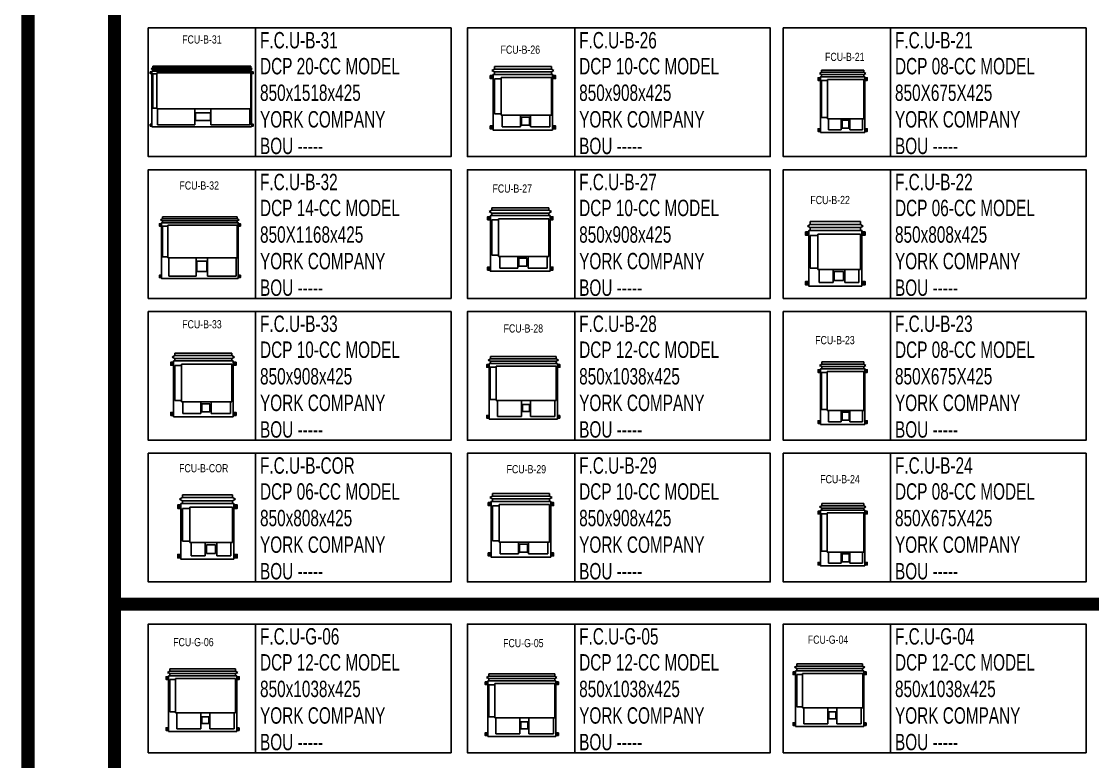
# Model space of a CAD drawing. Header units: millimetres. Extents: x -21221 to 1625077, y -149981 to 356550.
# Drawn here: x 234748 to 251080, y 141794 to 153080 of the extents above; entities that cross this region are included whole.
import ezdxf
from ezdxf.enums import TextEntityAlignment as Align

# ---------------------------------------------------------------- set-up
doc = ezdxf.new("R2010")
doc.units = ezdxf.units.MM
doc.header["$LTSCALE"] = 1000
doc.header["$MEASUREMENT"] = 0
doc.layers.get('0').update_dxf_attribs({"linetype": 'CONTINUOUS'})
doc.layers.add('12- EQUIPMENT HVAC', color=12, linetype='CONTINUOUS')
doc.styles.add('STENCIL', font='stencil.shx')
doc.styles.add('TEXT-P', font='stencil.shx', dxfattribs={"height": 0.3})

# ---------------------------------------------------------------- blocks, each defined once
blk = doc.blocks.new('FCU-B-21')
for p, q in [((-321, 69), (-354, 51)), ((-354, 51), (-321, 33)), ((321, 102), (-321, 102)), ((-321, 102), (-321, 69)), ((321, 69), (-321, 69)), ((321, 33), (-321, 33)), ((-321, 33), (-321, 0)), ((321, 102), (321, 69)), ((321, 69), (354, 51)), ((354, 51), (321, 33)), ((321, 33), (321, 0)), ((-340, -36), (-372, -36)), ((-356, -52), (-356, -20)), ((-322, -624), (-322, -57)), ((-322, -57), (-234, -57)), ((322, -41), (-234, -41)), ((-234, -41), (-234, -640)), ((322, -640), (322, -41)), ((340, -36), (372, -36)), ((356, -52), (356, -20)), ((-322, -624), (-234, -624)), ((322, -640), (-234, -640)), ((-218, -809), (-218, -640)), ((-21, -809), (-21, -640)), ((111, -809), (111, -640)), ((302, -809), (302, -640)), ((-340, -814), (-372, -814)), ((-356, -798), (-356, -830)), ((-218, -809), (-21, -809)), ((-8, -723), (-21, -723)), ((-8, -758), (-21, -758)), ((-8, -664), (-8, -785)), ((96, -664), (-8, -664)), ((96, -785), (-8, -785)), ((96, -664), (96, -785)), ((111, -723), (96, -723)), ((111, -758), (96, -758)), ((302, -809), (111, -809)), ((340, -814), (372, -814)), ((356, -798), (356, -830))]:
    blk.add_line(p, q)
for points in [[(337, -850), (-338, -850), (-338, 0), (337, 0)], [(-338, -16), (-338, -56), (-375, -56), (-375, -16)], [(337, -16), (337, -56), (375, -56), (375, -16)], [(-338, -834), (-338, -794), (-375, -794), (-375, -834)], [(337, -834), (337, -794), (375, -794), (375, -834)]]:
    blk.add_lwpolyline(points, close=True)
for centre, radius in [((-356, -36), 8.69), ((-356, -36), 6.49), ((356, -36), 8.69), ((356, -36), 6.49), ((-356, -814), 8.69), ((-356, -814), 6.49), ((356, -814), 8.69), ((356, -814), 6.49)]:
    blk.add_circle(centre, radius)
blk = doc.blocks.new('FCU-B-22')
for p, q in [((-513, 62), (-556, 39)), ((-556, 39), (-513, 15)), ((252, 106), (-513, 106)), ((-513, 106), (-513, 62)), ((252, 62), (-513, 62)), ((252, 15), (-513, 15)), ((-513, 15), (-513, -29)), ((252, 106), (252, 62)), ((252, 62), (295, 39)), ((295, 39), (252, 15)), ((252, 15), (252, -29)), ((-538, -76), (-580, -76)), ((-559, -97), (-559, -55)), ((-513, -603), (-513, -104)), ((-513, -104), (-398, -104)), ((252, -83), (-398, -83)), ((-398, -83), (-398, -624)), ((252, -624), (252, -83)), ((277, -76), (319, -76)), ((298, -97), (298, -55)), ((-513, -603), (-398, -603)), ((252, -624), (-398, -624)), ((-377, -824), (-377, -624)), ((-164, -824), (-164, -624)), ((11, -824), (11, -624)), ((226, -824), (226, -624)), ((-559, -810), (-559, -852)), ((-147, -734), (-164, -734)), ((-147, -756), (-164, -756)), ((-147, -656), (-147, -792)), ((-8, -656), (-147, -656)), ((-8, -792), (-147, -792)), ((-8, -656), (-8, -792)), ((11, -734), (-8, -734)), ((11, -756), (-8, -756)), ((298, -810), (298, -852)), ((-538, -831), (-580, -831)), ((-377, -824), (-164, -824)), ((226, -824), (11, -824)), ((277, -831), (319, -831))]:
    blk.add_line(p, q)
for points in [[(-534, -50), (-534, -102), (-584, -102), (-584, -50)], [(273, -879), (-534, -879), (-534, -29), (273, -29)], [(273, -50), (273, -102), (323, -102), (323, -50)], [(-534, -858), (-534, -805), (-584, -805), (-584, -858)], [(273, -858), (273, -805), (323, -805), (323, -858)]]:
    blk.add_lwpolyline(points, close=True)
for centre, radius in [((-559, -76), 11.5), ((-559, -76), 8.59), ((298, -76), 11.5), ((298, -76), 8.59), ((-559, -831), 11.5), ((-559, -831), 8.59), ((298, -831), 11.5), ((298, -831), 8.59)]:
    blk.add_circle(centre, radius)
blk = doc.blocks.new('FCU-B-23')
for p, q in [((-296, 79), (-330, 61)), ((-330, 61), (-296, 43)), ((345, 112), (-296, 112)), ((-296, 112), (-296, 79)), ((345, 79), (-296, 79)), ((345, 43), (-296, 43)), ((-296, 43), (-296, 10)), ((345, 112), (345, 79)), ((345, 79), (379, 61)), ((379, 61), (345, 43)), ((345, 43), (345, 10)), ((-316, -26), (-347, -26)), ((-332, -42), (-332, -10)), ((-297, -614), (-297, -47)), ((-297, -47), (-210, -47)), ((346, -31), (-210, -31)), ((-210, -31), (-210, -630)), ((346, -630), (346, -31)), ((365, -26), (396, -26)), ((381, -42), (381, -10)), ((-297, -614), (-210, -614)), ((346, -630), (-210, -630)), ((-194, -799), (-194, -630)), ((3, -799), (3, -630)), ((135, -799), (135, -630)), ((326, -799), (326, -630)), ((-316, -804), (-347, -804)), ((-332, -789), (-332, -820)), ((-194, -799), (3, -799)), ((16, -713), (3, -713)), ((16, -748), (3, -748)), ((16, -654), (16, -775)), ((121, -654), (16, -654)), ((121, -775), (16, -775)), ((121, -654), (121, -775)), ((135, -713), (121, -713)), ((135, -748), (121, -748)), ((326, -799), (135, -799)), ((365, -804), (396, -804)), ((381, -789), (381, -820))]:
    blk.add_line(p, q)
for points in [[(362, -840), (-313, -840), (-313, 10), (362, 10)], [(-313, -6), (-313, -46), (-350, -46), (-350, -6)], [(362, -6), (362, -46), (399, -46), (399, -6)], [(-313, -824), (-313, -785), (-350, -785), (-350, -824)], [(362, -824), (362, -785), (399, -785), (399, -824)]]:
    blk.add_lwpolyline(points, close=True)
for centre, radius in [((-332, -26), 8.69), ((-332, -26), 6.49), ((381, -26), 8.69), ((381, -26), 6.49), ((-332, -804), 8.69), ((-332, -804), 6.49), ((381, -804), 8.69), ((381, -804), 6.49)]:
    blk.add_circle(centre, radius)
blk = doc.blocks.new('FCU-B-24')
for p, q in [((-349, 87), (-383, 69)), ((-383, 69), (-349, 51)), ((292, 120), (-349, 120)), ((-349, 120), (-349, 87)), ((292, 87), (-349, 87)), ((292, 51), (-349, 51)), ((-349, 51), (-349, 18)), ((292, 120), (292, 87)), ((292, 87), (326, 69)), ((326, 69), (292, 51)), ((292, 51), (292, 18)), ((-369, -18), (-400, -18)), ((-385, -34), (-385, -2)), ((-350, -606), (-350, -39)), ((-350, -39), (-263, -39)), ((293, -23), (-263, -23)), ((-263, -23), (-263, -622)), ((293, -622), (293, -23)), ((312, -18), (343, -18)), ((328, -34), (328, -2)), ((-350, -606), (-263, -606)), ((293, -622), (-263, -622)), ((-247, -791), (-247, -622)), ((-50, -791), (-50, -622)), ((-37, -646), (-37, -767)), ((68, -646), (-37, -646)), ((68, -646), (68, -767)), ((82, -791), (82, -622)), ((273, -791), (273, -622)), ((-369, -796), (-400, -796)), ((-385, -781), (-385, -812)), ((-247, -791), (-50, -791)), ((-37, -705), (-50, -705)), ((-37, -740), (-50, -740)), ((68, -767), (-37, -767)), ((82, -705), (68, -705)), ((82, -740), (68, -740)), ((273, -791), (82, -791)), ((312, -796), (343, -796)), ((328, -781), (328, -812))]:
    blk.add_line(p, q)
for points in [[(-366, 2), (-366, -38), (-403, -38), (-403, 2)], [(309, -832), (-366, -832), (-366, 18), (309, 18)], [(309, 2), (309, -38), (346, -38), (346, 2)], [(-366, -816), (-366, -777), (-403, -777), (-403, -816)], [(309, -816), (309, -777), (346, -777), (346, -816)]]:
    blk.add_lwpolyline(points, close=True)
for centre, radius in [((-385, -18), 8.69), ((-385, -18), 6.49), ((328, -18), 8.69), ((328, -18), 6.49), ((-385, -796), 8.69), ((-385, -796), 6.49), ((328, -796), 8.69), ((328, -796), 6.49)]:
    blk.add_circle(centre, radius)
blk = doc.blocks.new('FCU-B-26')
for p, q in [((-434, 81), (-474, 60)), ((-474, 60), (-434, 39)), ((434, 120), (-434, 120)), ((-434, 120), (-434, 81)), ((434, 81), (-434, 81)), ((434, 39), (-434, 39)), ((-434, 39), (-434, 0)), ((434, 120), (434, 81)), ((434, 81), (474, 60)), ((474, 60), (434, 39)), ((434, 39), (434, 0)), ((-457, -42), (-495, -42)), ((-476, -61), (-476, -23)), ((-435, -604), (-435, -67)), ((-435, -67), (-332, -67)), ((435, -48), (-332, -48)), ((-332, -48), (-332, -623)), ((435, -623), (435, -48)), ((457, -42), (495, -42)), ((476, -61), (476, -23)), ((-435, -604), (-332, -604)), ((435, -623), (-332, -623)), ((-314, -802), (-314, -623)), ((-38, -802), (-38, -623)), ((-23, -652), (-23, -773)), ((101, -652), (-23, -652)), ((101, -652), (101, -773)), ((118, -802), (118, -623)), ((412, -802), (412, -623)), ((-457, -808), (-495, -808)), ((-476, -789), (-476, -827)), ((-314, -802), (-38, -802)), ((-23, -722), (-38, -722)), ((-23, -741), (-38, -741)), ((101, -773), (-23, -773)), ((118, -722), (101, -722)), ((118, -741), (101, -741)), ((412, -802), (118, -802)), ((457, -808), (495, -808)), ((476, -789), (476, -827))]:
    blk.add_line(p, q)
for points in [[(454, -850), (-454, -850), (-454, 0), (454, 0)], [(-454, -19), (-454, -65), (-498, -65), (-498, -19)], [(454, -19), (454, -65), (498, -65), (498, -19)], [(-454, -831), (-454, -785), (-498, -785), (-498, -831)], [(454, -831), (454, -785), (498, -785), (498, -831)]]:
    blk.add_lwpolyline(points, close=True)
for centre, radius in [((-476, -42), 10.2), ((-476, -42), 7.65), ((476, -42), 10.2), ((476, -42), 7.65), ((-476, -808), 10.2), ((-476, -808), 7.65), ((476, -808), 10.2), ((476, -808), 7.65)]:
    blk.add_circle(centre, radius)
blk = doc.blocks.new('FCU-B-27')
for p, q in [((-434, 81), (-474, 60)), ((-474, 60), (-434, 39)), ((434, 120), (-434, 120)), ((-434, 120), (-434, 81)), ((434, 81), (-434, 81)), ((434, 39), (-434, 39)), ((-434, 39), (-434, 0)), ((434, 120), (434, 81)), ((434, 81), (474, 60)), ((474, 60), (434, 39)), ((434, 39), (434, 0)), ((-457, -42), (-495, -42)), ((-476, -61), (-476, -23)), ((-435, -604), (-435, -67)), ((-435, -67), (-332, -67)), ((435, -48), (-332, -48)), ((-332, -48), (-332, -623)), ((435, -623), (435, -48)), ((457, -42), (495, -42)), ((476, -61), (476, -23)), ((-435, -604), (-332, -604)), ((435, -623), (-332, -623)), ((-314, -802), (-314, -623)), ((-38, -802), (-38, -623)), ((-23, -652), (-23, -773)), ((101, -652), (-23, -652)), ((101, -652), (101, -773)), ((118, -802), (118, -623)), ((412, -802), (412, -623)), ((-457, -808), (-495, -808)), ((-476, -789), (-476, -827)), ((-314, -802), (-38, -802)), ((-23, -722), (-38, -722)), ((-23, -741), (-38, -741)), ((101, -773), (-23, -773)), ((118, -722), (101, -722)), ((118, -741), (101, -741)), ((412, -802), (118, -802)), ((457, -808), (495, -808)), ((476, -789), (476, -827))]:
    blk.add_line(p, q)
for points in [[(454, -850), (-454, -850), (-454, 0), (454, 0)], [(-454, -19), (-454, -65), (-498, -65), (-498, -19)], [(454, -19), (454, -65), (498, -65), (498, -19)], [(-454, -831), (-454, -785), (-498, -785), (-498, -831)], [(454, -831), (454, -785), (498, -785), (498, -831)]]:
    blk.add_lwpolyline(points, close=True)
for centre, radius in [((-476, -42), 10.2), ((-476, -42), 7.65), ((476, -42), 10.2), ((476, -42), 7.65), ((-476, -808), 10.2), ((-476, -808), 7.65), ((476, -808), 10.2), ((476, -808), 7.65)]:
    blk.add_circle(centre, radius)
blk = doc.blocks.new('FCU-B-28')
for p, q in [((-551, 37), (-585, 18)), ((-585, 18), (-551, 0)), ((453, 71), (-551, 71)), ((-551, 71), (-551, 37)), ((453, 37), (-551, 37)), ((453, 0), (-551, 0)), ((453, 71), (453, 37)), ((453, 37), (487, 18)), ((487, 18), (453, 0)), ((-571, -71), (-603, -71)), ((-587, -87), (-587, -55)), ((-568, -884), (-568, -34)), ((-568, -34), (470, -34)), ((-552, -582), (-552, -93)), ((-552, -93), (-462, -93)), ((-551, 0), (-551, -34)), ((454, -76), (-462, -76)), ((-462, -76), (-462, -598)), ((453, 0), (453, -34)), ((454, -598), (454, -76)), ((470, -34), (470, -884)), ((473, -71), (505, -71)), ((489, -87), (489, -55)), ((-552, -582), (-462, -582)), ((454, -598), (-462, -598)), ((-445, -842), (-445, -598)), ((-76, -842), (-76, -598)), ((60, -842), (60, -598)), ((433, -842), (433, -598)), ((-63, -719), (-76, -719)), ((-63, -736), (-76, -736)), ((-63, -658), (-63, -764)), ((45, -658), (-63, -658)), ((45, -764), (-63, -764)), ((45, -658), (45, -764)), ((60, -719), (45, -719)), ((60, -736), (45, -736)), ((-571, -847), (-603, -847)), ((-587, -831), (-587, -864)), ((470, -884), (-568, -884)), ((-445, -842), (-76, -842)), ((433, -842), (60, -842)), ((470, -868), (470, -827)), ((470, -827), (508, -827)), ((508, -868), (470, -868)), ((473, -847), (505, -847)), ((489, -831), (489, -864)), ((508, -827), (508, -868))]:
    blk.add_line(p, q)
for points in [[(-568, -50), (-568, -91), (-606, -91), (-606, -50)], [(470, -50), (470, -91), (508, -91), (508, -50)], [(-568, -868), (-568, -827), (-606, -827), (-606, -868)]]:
    blk.add_lwpolyline(points, close=True)
for centre, radius in [((-587, -71), 8.96), ((-587, -71), 6.69), ((489, -71), 8.96), ((489, -71), 6.69), ((-587, -847), 8.96), ((-587, -847), 6.69), ((489, -847), 8.96), ((489, -847), 6.69)]:
    blk.add_circle(centre, radius)
blk = doc.blocks.new('FCU-B-29')
for p, q in [((-434, 81), (-474, 60)), ((-474, 60), (-434, 39)), ((434, 120), (-434, 120)), ((-434, 120), (-434, 81)), ((434, 81), (-434, 81)), ((434, 39), (-434, 39)), ((-434, 39), (-434, 0)), ((434, 120), (434, 81)), ((434, 81), (474, 60)), ((474, 60), (434, 39)), ((434, 39), (434, 0)), ((-457, -42), (-495, -42)), ((-476, -61), (-476, -23)), ((-435, -604), (-435, -67)), ((-435, -67), (-332, -67)), ((435, -48), (-332, -48)), ((-332, -48), (-332, -623)), ((435, -623), (435, -48)), ((457, -42), (495, -42)), ((476, -61), (476, -23)), ((-435, -604), (-332, -604)), ((435, -623), (-332, -623)), ((-314, -802), (-314, -623)), ((-38, -802), (-38, -623)), ((-23, -652), (-23, -773)), ((101, -652), (-23, -652)), ((101, -652), (101, -773)), ((118, -802), (118, -623)), ((412, -802), (412, -623)), ((-457, -808), (-495, -808)), ((-476, -789), (-476, -827)), ((-314, -802), (-38, -802)), ((-23, -722), (-38, -722)), ((-23, -741), (-38, -741)), ((101, -773), (-23, -773)), ((118, -722), (101, -722)), ((118, -741), (101, -741)), ((412, -802), (118, -802)), ((457, -808), (495, -808)), ((476, -789), (476, -827))]:
    blk.add_line(p, q)
for points in [[(454, -850), (-454, -850), (-454, 0), (454, 0)], [(-454, -19), (-454, -65), (-498, -65), (-498, -19)], [(454, -19), (454, -65), (498, -65), (498, -19)], [(-454, -831), (-454, -785), (-498, -785), (-498, -831)], [(454, -831), (454, -785), (498, -785), (498, -831)]]:
    blk.add_lwpolyline(points, close=True)
for centre, radius in [((-476, -42), 10.2), ((-476, -42), 7.65), ((476, -42), 10.2), ((476, -42), 7.65), ((-476, -808), 10.2), ((-476, -808), 7.65), ((476, -808), 10.2), ((476, -808), 7.65)]:
    blk.add_circle(centre, radius)
blk = doc.blocks.new('FCU-B-31')
for p, q in [((-747, 25), (-771, 13)), ((-771, 13), (-747, 0)), ((747, 49), (-747, 49)), ((-747, 49), (-747, 25)), ((747, 25), (-747, 25)), ((747, 0), (-747, 0)), ((747, 49), (747, 25)), ((747, 25), (771, 13)), ((771, 13), (747, 0)), ((-761, -49), (-783, -49)), ((-772, -60), (-772, -37)), ((-748, -589), (-748, -63)), ((-748, -63), (-686, -63)), ((-747, 0), (-747, -23)), ((748, -52), (-686, -52)), ((-686, -52), (-686, -600)), ((747, 0), (747, -23)), ((748, -600), (748, -52)), ((761, -49), (783, -49)), ((772, -60), (772, -37)), ((-748, -589), (-686, -589)), ((748, -600), (-686, -600)), ((-675, -844), (-675, -600)), ((-104, -844), (-104, -600)), ((141, -844), (141, -600)), ((734, -844), (734, -600)), ((-95, -711), (-104, -711)), ((-95, -722), (-104, -722)), ((-95, -658), (-95, -778)), ((131, -658), (-95, -658)), ((131, -778), (-95, -778)), ((131, -658), (131, -778)), ((141, -711), (131, -711)), ((141, -722), (131, -722)), ((-761, -848), (-783, -848)), ((-772, -837), (-772, -859)), ((-675, -844), (-104, -844)), ((734, -844), (141, -844)), ((761, -848), (783, -848)), ((772, -837), (772, -859))]:
    blk.add_line(p, q)
for points in [[(-759, -35), (-759, -62), (-785, -62), (-785, -35)], [(759, -873), (-759, -873), (-759, -23), (759, -23)], [(759, -35), (759, -62), (785, -62), (785, -35)], [(-759, -862), (-759, -834), (-785, -834), (-785, -862)], [(759, -862), (759, -834), (785, -834), (785, -862)]]:
    blk.add_lwpolyline(points, close=True)
for centre, radius in [((-772, -49), 6.13), ((-772, -49), 4.57), ((772, -49), 6.13), ((772, -49), 4.57), ((-772, -848), 6.13), ((-772, -848), 4.57), ((772, -848), 6.13), ((772, -848), 4.57)]:
    blk.add_circle(centre, radius)
blk = doc.blocks.new('FCU-B-32')
for p, q in [((-569, 33), (-599, 16)), ((-599, 16), (-569, 0)), ((569, 63), (-569, 63)), ((-569, 63), (-569, 33)), ((569, 33), (-569, 33)), ((569, 0), (-569, 0)), ((569, 63), (569, 33)), ((569, 33), (599, 16)), ((599, 16), (569, 0)), ((-586, -63), (-616, -63)), ((-601, -78), (-601, -49)), ((-569, 0), (-569, -30)), ((-569, -548), (-569, -83)), ((-569, -83), (-489, -83)), ((569, -68), (-489, -68)), ((-489, -68), (-489, -562)), ((569, 0), (569, -30)), ((569, -562), (569, -68)), ((586, -63), (616, -63)), ((601, -78), (601, -49)), ((-569, -548), (-489, -548)), ((569, -562), (-489, -562)), ((-475, -843), (-475, -562)), ((-59, -843), (-59, -562)), ((-47, -616), (-47, -774)), ((104, -616), (-47, -616)), ((104, -616), (104, -774)), ((117, -843), (117, -562)), ((551, -843), (551, -562)), ((-47, -734), (-59, -734)), ((-47, -749), (-59, -749)), ((104, -774), (-47, -774)), ((117, -734), (104, -734)), ((117, -749), (104, -749)), ((-586, -848), (-616, -848)), ((-601, -833), (-601, -862)), ((-475, -843), (-59, -843)), ((551, -843), (117, -843)), ((586, -848), (616, -848)), ((601, -833), (601, -862))]:
    blk.add_line(p, q)
for points in [[(-584, -45), (-584, -81), (-618, -81), (-618, -45)], [(584, -880), (-584, -880), (-584, -30), (584, -30)], [(584, -45), (584, -81), (618, -81), (618, -45)], [(-584, -866), (-584, -829), (-618, -829), (-618, -866)], [(584, -866), (584, -829), (618, -829), (618, -866)]]:
    blk.add_lwpolyline(points, close=True)
for centre, radius in [((-601, -63), 7.96), ((-601, -63), 5.95), ((601, -63), 7.96), ((601, -63), 5.95), ((-601, -848), 7.96), ((-601, -848), 5.95), ((601, -848), 7.96), ((601, -848), 5.95)]:
    blk.add_circle(centre, radius)
blk = doc.blocks.new('FCU-B-33')
for p, q in [((-484, 42), (-524, 21)), ((-524, 21), (-484, 0)), ((384, 81), (-484, 81)), ((-484, 81), (-484, 42)), ((384, 42), (-484, 42)), ((384, 0), (-484, 0)), ((384, 81), (384, 42)), ((384, 42), (424, 21)), ((424, 21), (384, 0)), ((-507, -81), (-545, -81)), ((-526, -100), (-526, -62)), ((-485, -643), (-485, -106)), ((-485, -106), (-382, -106)), ((-484, 0), (-484, -39)), ((385, -87), (-382, -87)), ((-382, -87), (-382, -662)), ((384, 0), (384, -39)), ((385, -662), (385, -87)), ((407, -81), (445, -81)), ((426, -100), (426, -62)), ((-485, -643), (-382, -643)), ((385, -662), (-382, -662)), ((-364, -841), (-364, -662)), ((-88, -841), (-88, -662)), ((-73, -761), (-88, -761)), ((-73, -780), (-88, -780)), ((-73, -691), (-73, -812)), ((51, -691), (-73, -691)), ((51, -812), (-73, -812)), ((51, -691), (51, -812)), ((68, -761), (51, -761)), ((68, -780), (51, -780)), ((68, -841), (68, -662)), ((362, -841), (362, -662)), ((-507, -847), (-545, -847)), ((-526, -828), (-526, -866)), ((-364, -841), (-88, -841)), ((362, -841), (68, -841)), ((407, -847), (445, -847)), ((426, -828), (426, -866))]:
    blk.add_line(p, q)
for points in [[(-504, -58), (-504, -104), (-548, -104), (-548, -58)], [(404, -889), (-504, -889), (-504, -39), (404, -39)], [(404, -58), (404, -104), (448, -104), (448, -58)], [(-504, -870), (-504, -824), (-548, -824), (-548, -870)], [(404, -870), (404, -824), (448, -824), (448, -870)]]:
    blk.add_lwpolyline(points, close=True)
for centre, radius in [((-526, -81), 10.2), ((-526, -81), 7.65), ((426, -81), 10.2), ((426, -81), 7.65), ((-526, -847), 10.2), ((-526, -847), 7.65), ((426, -847), 10.2), ((426, -847), 7.65)]:
    blk.add_circle(centre, radius)
blk = doc.blocks.new('FCU-B-COR')
for p, q in [((-382, 47), (-426, 24)), ((-426, 24), (-382, 0)), ((382, 91), (-382, 91)), ((-382, 91), (-382, 47)), ((382, 47), (-382, 47)), ((382, 0), (-382, 0)), ((382, 91), (382, 47)), ((382, 47), (426, 24)), ((426, 24), (382, 0)), ((-408, -91), (-450, -91)), ((-429, -112), (-429, -70)), ((-383, -618), (-383, -119)), ((-383, -119), (-267, -119)), ((-382, 0), (-382, -44)), ((383, -98), (-267, -98)), ((-267, -98), (-267, -639)), ((382, 0), (382, -44)), ((383, -639), (383, -98)), ((408, -91), (450, -91)), ((429, -112), (429, -70)), ((-383, -618), (-267, -618)), ((383, -639), (-267, -639)), ((-246, -839), (-246, -639)), ((-33, -839), (-33, -639)), ((142, -839), (142, -639)), ((357, -839), (357, -639)), ((-16, -750), (-33, -750)), ((-16, -771), (-33, -771)), ((-16, -671), (-16, -807)), ((123, -671), (-16, -671)), ((123, -807), (-16, -807)), ((123, -671), (123, -807)), ((142, -750), (123, -750)), ((142, -771), (123, -771)), ((-408, -847), (-450, -847)), ((-429, -826), (-429, -868)), ((-246, -839), (-33, -839)), ((357, -839), (142, -839)), ((408, -847), (450, -847)), ((429, -826), (429, -868))]:
    blk.add_line(p, q)
for points in [[(-404, -65), (-404, -117), (-453, -117), (-453, -65)], [(404, -894), (-404, -894), (-404, -44), (404, -44)], [(404, -65), (404, -117), (453, -117), (453, -65)], [(-404, -873), (-404, -820), (-453, -820), (-453, -873)], [(404, -873), (404, -820), (453, -820), (453, -873)]]:
    blk.add_lwpolyline(points, close=True)
for centre, radius in [((-429, -91), 11.5), ((-429, -91), 8.59), ((429, -91), 11.5), ((429, -91), 8.59), ((-429, -847), 11.5), ((-429, -847), 8.59), ((429, -847), 11.5), ((429, -847), 8.59)]:
    blk.add_circle(centre, radius)
blk = doc.blocks.new('FCU-G-04')
for p, q in [((-502, 71), (-536, 53)), ((-536, 53), (-502, 34)), ((-519, -850), (-519, 0)), ((-519, 0), (519, 0)), ((502, 105), (-502, 105)), ((-502, 105), (-502, 71)), ((502, 71), (-502, 71)), ((502, 34), (-502, 34)), ((-502, 34), (-502, 0)), ((502, 105), (502, 71)), ((502, 71), (536, 53)), ((536, 53), (502, 34)), ((502, 34), (502, 0)), ((-522, -37), (-554, -37)), ((-538, -53), (-538, -20)), ((-503, -548), (-503, -59)), ((-503, -59), (-413, -59)), ((503, -42), (-413, -42)), ((-413, -42), (-413, -564)), ((503, -564), (503, -42)), ((519, 0), (519, -850)), ((522, -37), (554, -37)), ((538, -53), (538, -20)), ((-503, -548), (-413, -548)), ((503, -564), (-413, -564)), ((-396, -808), (-396, -564)), ((-27, -808), (-27, -564)), ((-14, -624), (-14, -730)), ((94, -624), (-14, -624)), ((94, -624), (94, -730)), ((109, -808), (109, -564)), ((482, -808), (482, -564)), ((-522, -813), (-554, -813)), ((-538, -797), (-538, -830)), ((-396, -808), (-27, -808)), ((-14, -685), (-27, -685)), ((-14, -702), (-27, -702)), ((94, -730), (-14, -730)), ((109, -685), (94, -685)), ((109, -702), (94, -702)), ((482, -808), (109, -808)), ((519, -834), (519, -793)), ((519, -793), (557, -793)), ((522, -813), (554, -813)), ((538, -797), (538, -830)), ((557, -793), (557, -834)), ((519, -850), (-519, -850)), ((557, -834), (519, -834))]:
    blk.add_line(p, q)
for points in [[(-519, -16), (-519, -57), (-557, -57), (-557, -16)], [(519, -16), (519, -57), (557, -57), (557, -16)], [(-519, -834), (-519, -793), (-557, -793), (-557, -834)]]:
    blk.add_lwpolyline(points, close=True)
for centre, radius in [((-538, -37), 8.96), ((-538, -37), 6.69), ((538, -37), 8.96), ((538, -37), 6.69), ((-538, -813), 8.96), ((-538, -813), 6.69), ((538, -813), 8.96), ((538, -813), 6.69)]:
    blk.add_circle(centre, radius)
blk = doc.blocks.new('FCU-G-05')
for p, q in [((-457, 71), (-492, 53)), ((-492, 53), (-457, 34)), ((-474, -850), (-474, 0)), ((-474, 0), (564, 0)), ((546, 105), (-457, 105)), ((-457, 105), (-457, 71)), ((546, 71), (-457, 71)), ((546, 34), (-457, 34)), ((-457, 34), (-457, 0)), ((546, 105), (546, 71)), ((546, 71), (581, 53)), ((581, 53), (546, 34)), ((546, 34), (546, 0)), ((-477, -37), (-510, -37)), ((-494, -53), (-494, -20)), ((-458, -548), (-458, -59)), ((-458, -59), (-368, -59)), ((547, -42), (-368, -42)), ((-368, -42), (-368, -564)), ((547, -564), (547, -42)), ((564, 0), (564, -850)), ((566, -37), (599, -37)), ((583, -53), (583, -20)), ((-458, -548), (-368, -548)), ((547, -564), (-368, -564)), ((-352, -808), (-352, -564)), ((17, -808), (17, -564)), ((31, -624), (31, -730)), ((139, -624), (31, -624)), ((139, -624), (139, -730)), ((154, -808), (154, -564)), ((527, -808), (527, -564)), ((-477, -813), (-510, -813)), ((-494, -797), (-494, -830)), ((-352, -808), (17, -808)), ((31, -685), (17, -685)), ((31, -702), (17, -702)), ((139, -730), (31, -730)), ((154, -685), (139, -685)), ((154, -702), (139, -702)), ((527, -808), (154, -808)), ((564, -834), (564, -793)), ((564, -793), (602, -793)), ((566, -813), (599, -813)), ((583, -797), (583, -830)), ((602, -793), (602, -834)), ((564, -850), (-474, -850)), ((602, -834), (564, -834))]:
    blk.add_line(p, q)
for points in [[(-474, -16), (-474, -57), (-513, -57), (-513, -16)], [(564, -16), (564, -57), (602, -57), (602, -16)], [(-474, -834), (-474, -793), (-513, -793), (-513, -834)]]:
    blk.add_lwpolyline(points, close=True)
for centre, radius in [((-494, -37), 8.96), ((-494, -37), 6.69), ((583, -37), 8.96), ((583, -37), 6.69), ((-494, -813), 8.96), ((-494, -813), 6.69), ((583, -813), 8.96), ((583, -813), 6.69)]:
    blk.add_circle(centre, radius)
blk = doc.blocks.new('FCU-G-06')
for p, q in [((-502, 37), (-536, 18)), ((-536, 18), (-502, 0)), ((502, 71), (-502, 71)), ((-502, 71), (-502, 37)), ((502, 37), (-502, 37)), ((502, 0), (-502, 0)), ((502, 71), (502, 37)), ((502, 37), (536, 18)), ((536, 18), (502, 0)), ((-522, -71), (-554, -71)), ((-538, -87), (-538, -55)), ((-519, -884), (-519, -34)), ((-519, -34), (519, -34)), ((-503, -582), (-503, -93)), ((-503, -93), (-413, -93)), ((-502, 0), (-502, -34)), ((503, -76), (-413, -76)), ((-413, -76), (-413, -598)), ((502, 0), (502, -34)), ((503, -598), (503, -76)), ((519, -34), (519, -884)), ((522, -71), (554, -71)), ((538, -87), (538, -55)), ((-503, -582), (-413, -582)), ((503, -598), (-413, -598)), ((-396, -842), (-396, -598)), ((-27, -842), (-27, -598)), ((109, -842), (109, -598)), ((482, -842), (482, -598)), ((-14, -719), (-27, -719)), ((-14, -736), (-27, -736)), ((-14, -658), (-14, -764)), ((94, -658), (-14, -658)), ((94, -764), (-14, -764)), ((94, -658), (94, -764)), ((109, -719), (94, -719)), ((109, -736), (94, -736)), ((-522, -847), (-554, -847)), ((-538, -831), (-538, -864)), ((519, -884), (-519, -884)), ((-396, -842), (-27, -842)), ((482, -842), (109, -842)), ((519, -868), (519, -827)), ((519, -827), (557, -827)), ((557, -868), (519, -868)), ((522, -847), (554, -847)), ((538, -831), (538, -864)), ((557, -827), (557, -868))]:
    blk.add_line(p, q)
for points in [[(-519, -50), (-519, -91), (-557, -91), (-557, -50)], [(519, -50), (519, -91), (557, -91), (557, -50)], [(-519, -868), (-519, -827), (-557, -827), (-557, -868)]]:
    blk.add_lwpolyline(points, close=True)
for centre, radius in [((-538, -71), 8.96), ((-538, -71), 6.69), ((538, -71), 8.96), ((538, -71), 6.69), ((-538, -847), 8.96), ((-538, -847), 6.69), ((538, -847), 8.96), ((538, -847), 6.69)]:
    blk.add_circle(centre, radius)

msp = doc.modelspace()

# ---------------------------------------------------------------- linework, layer by layer
at = {"layer": '12- EQUIPMENT HVAC', "color": 212, "const_width": 200}
msp.add_lwpolyline([(314609.5, 173022.5), (293564.5, 173022.5), (293564.5, 208160), (234848.5, 208160), (234848.5, 124323.5), (314609.5, 124323.5), (314609.5, 173022.5)], dxfattribs=at)
for points in [[(265723.4, 155388.5), (236166.4, 155388.5), (236166.4, 144195.7), (265723.4, 144195.7)], [(265723.4, 144195.7), (236166.4, 144195.7), (236166.4, 133274.9), (265723.4, 133274.9)]]:
    msp.add_lwpolyline(points, close=True, dxfattribs=at)
at = {"layer": '12- EQUIPMENT HVAC', "color": 33}
for points in [[(238318.9, 152980.2), (236683.1, 152980.2), (236683.1, 151018.5), (238318.9, 151018.5)], [(238318.9, 151018.5), (241298.5, 151018.5), (241298.5, 152980.2), (238318.9, 152980.2)], [(243184.6, 152980.2), (241548.8, 152980.2), (241548.8, 151018.5), (243184.6, 151018.5)], [(243184.6, 151018.5), (246164.2, 151018.5), (246164.2, 152980.2), (243184.6, 152980.2)], [(248000.1, 152980.2), (246364.2, 152980.2), (246364.2, 151018.5), (248000.1, 151018.5)], [(248000.1, 151018.5), (250979.7, 151018.5), (250979.7, 152980.2), (248000.1, 152980.2)], [(238318.9, 150818.5), (236683.1, 150818.5), (236683.1, 148856.9), (238318.9, 148856.9)], [(238318.9, 148856.9), (241298.5, 148856.9), (241298.5, 150818.5), (238318.9, 150818.5)], [(243184.6, 150818.5), (241548.8, 150818.5), (241548.8, 148856.9), (243184.6, 148856.9)], [(243184.6, 148856.9), (246164.2, 148856.9), (246164.2, 150818.5), (243184.6, 150818.5)], [(248000.1, 150818.5), (246364.2, 150818.5), (246364.2, 148856.9), (248000.1, 148856.9)], [(248000.1, 148856.9), (250979.7, 148856.9), (250979.7, 150818.5), (248000.1, 150818.5)], [(238318.9, 148656.9), (236683.1, 148656.9), (236683.1, 146695.2), (238318.9, 146695.2)], [(238318.9, 146695.2), (241298.5, 146695.2), (241298.5, 148656.9), (238318.9, 148656.9)], [(243184.6, 148656.9), (241548.8, 148656.9), (241548.8, 146695.2), (243184.6, 146695.2)], [(243184.6, 146695.2), (246164.2, 146695.2), (246164.2, 148656.9), (243184.6, 148656.9)], [(248000.1, 148656.9), (246364.2, 148656.9), (246364.2, 146695.2), (248000.1, 146695.2)], [(248000.1, 146695.2), (250979.7, 146695.2), (250979.7, 148656.9), (248000.1, 148656.9)], [(238318.9, 146495.2), (236683.1, 146495.2), (236683.1, 144533.6), (238318.9, 144533.6)], [(238318.9, 144533.6), (241298.5, 144533.6), (241298.5, 146495.2), (238318.9, 146495.2)], [(243184.6, 146495.2), (241548.8, 146495.2), (241548.8, 144533.6), (243184.6, 144533.6)], [(243184.6, 144533.6), (246164.2, 144533.6), (246164.2, 146495.2), (243184.6, 146495.2)], [(248000.1, 146495.2), (246364.2, 146495.2), (246364.2, 144533.6), (248000.1, 144533.6)], [(248000.1, 144533.6), (250979.7, 144533.6), (250979.7, 146495.2), (248000.1, 146495.2)], [(238318.9, 143890.1), (236683.1, 143890.1), (236683.1, 141928.4), (238318.9, 141928.4)], [(238318.9, 141928.4), (241298.5, 141928.4), (241298.5, 143890.1), (238318.9, 143890.1)], [(243184.6, 143890.1), (241548.8, 143890.1), (241548.8, 141928.4), (243184.6, 141928.4)], [(243184.6, 141928.4), (246164.2, 141928.4), (246164.2, 143890.1), (243184.6, 143890.1)], [(248000.1, 143890.1), (246364.2, 143890.1), (246364.2, 141928.4), (248000.1, 141928.4)], [(248000.1, 141928.4), (250979.7, 141928.4), (250979.7, 143890.1), (248000.1, 143890.1)]]:
    msp.add_lwpolyline(points, close=True, dxfattribs=at)

# ---------------------------------------------------------------- block references
at = {"layer": '12- EQUIPMENT HVAC', "color": 3}
for name, p in [('FCU-B-31', (237497.7, 152346.5)), ('FCU-B-26', (242394, 152272.6)), ('FCU-B-21', (247270, 152237)), ('FCU-B-32', (237469.8, 150039.5)), ('FCU-B-27', (242354, 150119.9)), ('FCU-B-22', (247289, 149921.4)), ('FCU-B-33', (237572.3, 147941.7)), ('FCU-B-28', (242449.5, 147898.8)), ('FCU-B-23', (247245.5, 147775.2)), ('FCU-B-COR', (237584.8, 145772.6)), ('FCU-B-29', (242364, 145761.9)), ('FCU-B-24', (247298.5, 145609)), ('FCU-G-04', (247071.4, 143178.6)), ('FCU-G-06', (237511.7, 143136.9)), ('FCU-G-05', (242332.9, 143025.8))]:
    msp.add_blockref(name, p, dxfattribs=at)

# ---------------------------------------------------------------- texts
at = {"layer": '12- EQUIPMENT HVAC', "color": 4, "style": 'STENCIL', "width": 0.8}
for s, p in [('FCU-B-31', (237199.3, 152742.9, 0)), ('FCU-B-26', (242054.4, 152587.3, 0)), ('FCU-B-21', (247001, 152477.2, 0)), ('FCU-B-32', (237158.4, 150515.9)), ('FCU-B-27', (241930.6, 150469.5, 0)), ('FCU-B-22', (246777.4, 150294.7, 0)), ('FCU-B-33', (237200.1, 148399.8, 0)), ('FCU-B-28', (242100.1, 148336.5, 0)), ('FCU-B-23', (246851.2, 148158.4, 0)), ('FCU-B-COR', (237152.8, 146205.3, 0)), ('FCU-B-29', (242145.9, 146189.8, 0)), ('FCU-B-24', (246928.2, 146038, 0)), ('FCU-G-04', (246737.9, 143591, 0)), ('FCU-G-06', (237062.5, 143553.8, 0)), ('FCU-G-05', (242092.7, 143538.7, 0))]:
    msp.add_text(s, height=125, dxfattribs=at).set_placement(p)
at = {"layer": '12- EQUIPMENT HVAC', "color": 4, "style": 'TEXT-P', "width": 0.7}
for s, p in [('F.C.U-B-31', (238386.4, 152593.6)), ('F.C.U-B-26', (243252.1, 152593.6)), ('F.C.U-B-21', (248067.5, 152593.6)), ('DCP 20-CC MODEL', (238386.4, 152198.1)), ('DCP 10-CC MODEL', (243252.1, 152198.1)), ('DCP 08-CC MODEL', (248067.5, 152198.1)), ('850x1518x425', (238386.4, 151792.8)), ('850x908x425', (243252.1, 151792.8)), ('850X675X425', (248067.5, 151792.8)), ('YORK COMPANY', (238386.4, 151387.5)), ('YORK COMPANY', (243252.1, 151387.5)), ('YORK COMPANY', (248067.5, 151387.5)), ('BOU -----', (238386.4, 150982.2)), ('BOU -----', (243252.1, 150982.2)), ('BOU -----', (248067.5, 150982.2)), ('F.C.U-B-32', (238386.4, 150432)), ('F.C.U-B-27', (243252.1, 150432)), ('F.C.U-B-22', (248067.5, 150432)), ('DCP 14-CC MODEL', (238386.4, 150036.4)), ('DCP 10-CC MODEL', (243252.1, 150036.4)), ('DCP 06-CC MODEL', (248067.5, 150036.4)), ('850X1168x425', (238386.4, 149631.1)), ('850x908x425', (243252.1, 149631.1)), ('850x808x425', (248067.5, 149631.1)), ('YORK COMPANY', (238386.4, 149225.9)), ('YORK COMPANY', (243252.1, 149225.9)), ('YORK COMPANY', (248067.5, 149225.9)), ('BOU -----', (238386.4, 148820.6)), ('BOU -----', (243252.1, 148820.6)), ('BOU -----', (248067.5, 148820.6)), ('F.C.U-B-33', (238386.4, 148270.3)), ('F.C.U-B-28', (243252.1, 148270.3)), ('F.C.U-B-23', (248067.5, 148270.3)), ('DCP 10-CC MODEL', (238386.4, 147874.8)), ('DCP 12-CC MODEL', (243252.1, 147874.8)), ('DCP 08-CC MODEL', (248067.5, 147874.8)), ('850x908x425', (238386.4, 147469.5)), ('850x1038x425', (243252.1, 147469.5)), ('850X675X425', (248067.5, 147469.5)), ('YORK COMPANY', (238386.4, 147064.2)), ('YORK COMPANY', (243252.1, 147064.2)), ('YORK COMPANY', (248067.5, 147064.2)), ('BOU -----', (238386.4, 146658.9)), ('BOU -----', (243252.1, 146658.9)), ('BOU -----', (248067.5, 146658.9)), ('F.C.U-B-COR', (238386.4, 146108.7)), ('F.C.U-B-29', (243252.1, 146108.7)), ('F.C.U-B-24', (248067.5, 146108.7)), ('DCP 06-CC MODEL', (238386.4, 145713.1)), ('DCP 10-CC MODEL', (243252.1, 145713.1)), ('DCP 08-CC MODEL', (248067.5, 145713.1)), ('850x808x425', (238386.4, 145307.9)), ('850x908x425', (243252.1, 145307.9)), ('850X675X425', (248067.5, 145307.9)), ('YORK COMPANY', (238386.4, 144902.6)), ('YORK COMPANY', (243252.1, 144902.6)), ('YORK COMPANY', (248067.5, 144902.6)), ('BOU -----', (238386.4, 144497.3)), ('BOU -----', (243252.1, 144497.3)), ('BOU -----', (248067.5, 144497.3)), ('F.C.U-G-06', (238386.4, 143503.5)), ('F.C.U-G-05', (243252.1, 143503.5)), ('F.C.U-G-04', (248067.5, 143503.5)), ('DCP 12-CC MODEL', (238386.4, 143108)), ('DCP 12-CC MODEL', (243252.1, 143108)), ('DCP 12-CC MODEL', (248067.5, 143108)), ('850x1038x425', (238386.4, 142702.7)), ('850x1038x425', (243252.1, 142702.7)), ('850x1038x425', (248067.5, 142702.7)), ('YORK COMPANY', (238386.4, 142297.4)), ('YORK COMPANY', (243252.1, 142297.4)), ('YORK COMPANY', (248067.5, 142297.4)), ('BOU -----', (238386.4, 141892.1)), ('BOU -----', (243252.1, 141892.1)), ('BOU -----', (248067.5, 141892.1))]:
    msp.add_text(s, height=250, dxfattribs=at).set_placement(p, align=Align.BOTTOM_LEFT)

doc.saveas('drawing.dxf')
